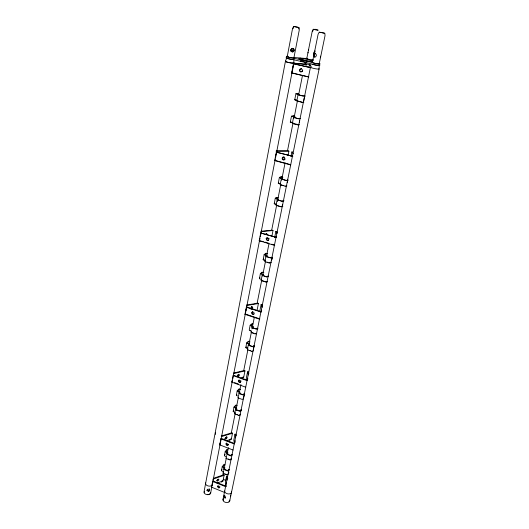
<?xml version="1.0" encoding="UTF-8"?>
<svg xmlns="http://www.w3.org/2000/svg" width="529" height="529" viewBox="0 0 529 529"><rect width="100%" height="100%" fill="white"/><g stroke="black" fill="none" stroke-linecap="round" stroke-linejoin="round"><path stroke-width="0.79" d="M239.901 389.027L238.738 389.079L237.23 391.057C237.898 391.447 240.483 391.923 238.771 392.868L239.201 393.556L242.692 394.865L243.38 394.965L244.715 394.039L244.418 395.507M237.23 390.693L236.364 395.454L238.308 396.281M282.129 176.845C275.292 176.547 285.131 180.845 287.135 180.568L288.014 180.244L286.096 180.376L282.076 179.238L282.618 178.696L279.96 177.671L281.441 176.917L282.903 177.288M293.826 62.938L293.879 59.255M236.688 405.168L235.531 405.234L234.023 407.27C234.711 407.667 237.25 408.157 235.537 409.122L234.638 413.817L239.22 415.569L240.55 414.597M234.03 406.9L233.17 411.582L235.101 412.415M281.302 178.914L280.178 184.74L285.501 186.261L286.877 185.864M298.687 27.455L294.005 26.529L298.687 27.455L298.773 28.983M278.042 197.363C271.298 197.138 280.873 201.661 282.942 201.311L283.822 200.941L282.764 200.703L281.911 201.126L277.95 199.969L278.492 199.367L275.873 198.302L277.824 197.496M227.88 449.425L226.749 449.518L225.235 451.726C225.962 452.13 228.363 452.679 226.677 453.684L227.08 454.424L230.426 455.767L231.087 455.859L232.41 454.801L231.497 454.576L230.651 455.489L227.199 453.889C228.832 453.155 227.06 451.614 225.943 451.786L226.359 450.589L227.655 449.71M277.183 199.625L276.085 205.345L281.335 206.892L282.711 206.436L281.653 206.198M225.248 451.336L224.435 455.813L226.425 456.871L226.696 455.509M224.898 464.416L223.774 464.515L222.266 466.783C223.007 467.186 225.354 467.748 223.681 468.767L224.071 469.521L227.384 470.876L228.039 470.962L229.355 469.878L228.455 469.653L227.609 470.585L224.296 469.236L224.904 468.02L222.775 466.578L224.673 464.7M222.279 466.38L221.472 470.784C222.213 471.194 224.554 471.762 222.881 472.781L223.271 473.541L226.577 474.89L227.682 474.738L227.939 474.083M230.624 494.965L230.399 496.043M266.9 253.371L265.657 253.331L264.183 254.687L266.325 255.434L266.603 255.758L265.935 256.4L268.348 257.339L271.02 258.007L272.045 257.411M265.948 256.142L264.903 261.571L269.241 263.065L271 262.576M313.3 29.201L312.242 31.211L306.78 58.58M263.138 272.25L261.908 272.223L260.427 273.678C260.982 274.035 263.911 274.412 262.166 275.179L266.444 276.965L268.534 276.436L267.522 276.204L266.662 276.786L262.887 275.563L263.455 274.763L260.976 273.579L262.47 272.409L263.852 272.799M262.166 275.179L261.141 280.515L266.147 282.149L267.509 281.488L266.285 281.388M250.872 331.987L251.335 332.615L254.978 333.878L256.162 333.825L256.704 333.217M249.397 341.298L248.207 341.324L246.712 343.09C247.327 343.473 250.065 343.903 248.326 344.789L248.782 345.43L252.393 346.707L253.57 346.64L254.118 346.012M248.326 344.789L247.367 349.781L252.154 351.487L253.503 350.654M226.505 483.797L226.604 482.884M235.537 409.122L235.96 409.83L239.419 411.145L240.093 411.245L241.429 410.279L240.49 410.048L239.644 410.888L236.185 409.572L236.78 408.467L234.545 407.099L236.046 405.426L237.316 405.829M235.134 440.743L235.074 442.509M247.671 379.273L247.777 378.295M261.333 311.799L261.676 310.113M308.037 52.272L308.03 52.926M285.435 61.304L204.101 491.454A3.425 2.202 10.3 0 0 206.978 494.635A3.425 2.202 10.3 0 0 210.714 492.605M215.329 434.382L215.64 432.762M287.26 56.484L292.563 28.5L293.615 26.45M293.886 57.925L299.288 29.922L299.07 27.528M212.665 481.43L225.632 486.66L225.969 486.197L213.015 480.973L212.665 481.43L211.554 487.169L224.468 492.413M233.038 450.034L219.733 444.869L220.904 438.812L221.254 438.389L234.612 443.533L234.268 443.97L220.904 438.812M245.754 387.195L231.854 382.156L233.124 375.616L233.474 375.24L247.427 380.252L247.083 380.635L233.124 375.616M244.973 314.325L245.324 314.008L259.851 318.861L259.514 319.192L244.973 314.325L246.342 307.237L246.699 306.919L261.293 311.76M274.789 245.112L274.452 245.37L259.203 240.721L260.698 233.011L276.35 237.389L260.698 233.011M276.33 152.16L292.762 156.339L276.33 152.16L274.703 160.571L290.725 164.942M308.519 76.989L291.638 72.969L293.423 63.758L310.715 67.679L293.423 63.758M210.575 493.458L211.779 487.242M233.263 376.225L245.661 312.15M245.978 310.53L259.474 240.774M260.261 236.714L275.325 158.852M276.112 154.799L292.749 68.823M293.059 67.196L293.377 65.576M212.043 485.992L213.015 480.973M220.818 440.657L219.733 444.869M232.773 378.87L233.474 375.24M245.476 313.221L246.699 306.919M259.706 239.703L260.003 238.162M260.301 236.622L261.048 232.773M275.642 157.351L276.674 152.008M291.638 72.969L292.279 71.375M292.577 69.841L293.317 66.006M247.803 348.551L245.787 347.751L246.706 342.766M252.869 323.867L251.665 323.88L250.164 325.256L249.225 330.003L251.52 331.491M261.544 279.477L259.435 278.717L260.413 273.394M265.3 260.592L263.164 259.838L264.163 254.423M276.449 204.544L274.234 203.83L275.285 198.13M280.714 184.132L278.287 183.312L279.358 177.499M292.868 123.059L290.295 122.153L291.479 116.182L294.263 115.871M297.139 100.543L294.719 99.783L295.929 93.673L298.713 93.494M302.727 61.642L303.024 60.154L303.415 60.101M298.958 124.527L299.269 124.705L297.887 124.917L292.358 123.482L293.542 117.332L294.197 117.187L291.479 116.182M303.811 102.249L302.429 102.395L296.835 100.986L298.039 94.717L298.693 94.612L297.953 94.294M223.76 470.255L224.243 467.854L224.765 467.788M226.967 454.153L227.239 452.791L227.768 452.725L227.364 454.768M238.592 395.738L239.326 392.068L240.021 392.24L239.425 393.311L241.145 394.039L242.917 394.621L243.77 393.807L244.715 394.039M251.897 328.912L252.366 326.532L250.164 325.256M262.417 276.032L262.708 274.591L263.283 274.591M266.199 257.061L266.49 255.586L267.072 255.593L266.682 256.512L268.573 257.167L270.511 257.716L272.118 257.154L271.37 260.837M277.249 201.542L277.712 199.188L278.307 199.215M281.507 180.124L281.825 178.518L282.426 178.557M293.76 118.569L294.058 117.074C294.884 117.491 296.293 118.384 298.958 118.721L300.168 118.536M222.901 475.174L223.549 471.934M224.356 467.887L226.286 458.18M227.252 453.327L228.383 447.66M229.507 441.993L229.989 439.566M231.12 433.906L235.147 413.671M236.278 408.011L238.367 397.491M239.333 392.637L240.946 384.543M242.077 378.883L242.394 377.263M243.684 370.789L247.876 349.748M249 344.088L251.42 331.947M252.545 326.281L254.317 317.38M257.061 303.626L261.571 280.972M262.86 274.498L265.439 261.551M266.563 255.884L268.983 243.75M271.721 229.989L276.713 204.908M277.844 199.241L280.74 184.681M282.03 178.207L285.091 162.833M287.512 150.692L292.987 123.184M294.117 117.517L297.496 100.523M298.627 94.863L302.495 75.442M236.205 410.405L236.635 408.249L236.093 408.302M252.611 328.099L252.928 326.512L250.706 325.447L252.644 324.079M216.923 483.103L222.96 480.987L224.098 475.313L223.602 474.824L213.769 478.216M225.936 440.875L231.312 439.209L232.509 433.231L231.993 432.762L221.215 436.035M241.317 377.924L243.677 377.342L244.967 370.889L244.424 370.459L233.368 373.11M257.034 310.51L258.43 303.534L257.854 303.137L246.514 305.068M271.966 235.828L273.024 230.525L272.409 230.175L260.724 231.252M287.994 155.625L288.9 151.122L288.239 150.825L276.25 150.877M305.769 66.7L306.225 64.445L305.517 64.221L293.218 63.05M227.754 478.6L227.344 476.318L226.518 476.272L225.374 481.945L226.167 486.554M236.185 435.803L235.855 434.23L235.002 434.177L233.798 440.161L234.44 443.335M248.875 373.461L248.451 371.887L247.572 371.814L246.269 378.268L246.686 379.862M259.746 311.409L261.154 304.426L262.067 304.519L262.615 306.053M274.657 237.442L275.88 231.378L276.826 231.49L277.54 232.932M290.983 156.425L291.896 151.922L292.874 152.068M308.923 67.441L309.372 65.186L310.397 65.358M222.98 499.502L310.463 67.236M243.743 397.378L244.041 395.917M253.417 349.576L254.204 345.688L254.575 345.675M282.744 204.637L282.426 206.211L282.823 206.224M287.234 182.439L287.564 180.832M299.407 122.278L299.712 120.784M303.653 101.323L304.426 97.488M228.541 473.885L228.865 472.278M271.939 259.62L272.237 258.145M312.408 62.389L318.121 34.2L319.225 32.137M229.718 500.989L319.113 68.995L319.232 63.771L325.044 35.602L324.839 33.267M221.763 480.98L221.578 482.137L222.101 481.436M308.433 50.301L308.724 49.455M225.056 454.464L224.448 455.416M224.468 495.323L224.375 497.115L225.162 497.921M320.356 57.106L320.64 56.153M260.01 277.804L259.415 278.433M276.27 237.567L276.528 236.794M263.733 258.979L263.144 259.574M314.715 52.47L315.053 51.558M274.782 203.136L274.201 203.605M285.415 61.285L286.731 57.853M293.04 28.599L294.005 26.529M312.712 31.304C312.811 26.285 324.31 32.712 313.684 29.274M251.692 308.394L252.022 306.708L251.368 306.483M295.903 99.717L295.347 99.941L296.967 100.358M218.365 479.287L217.214 480.59L216.586 480.544M270.101 262.463L269.466 262.893M294.098 50.348L293.43 51.564L292.2 51.915M225.268 497.921L225.202 496.182L224.124 495.448L224.289 497.829L225.605 497.796M300.498 68.962L299.864 69.967L300.062 71.177L300.988 71.878M302.092 71.66L302.733 70.648M207.401 489.186L207.236 490.542L208.3 491.289L209.808 490.092L209.339 489.219L208.71 489.133L207.156 489.966M267.178 237.733L266.616 238.546L266.814 239.584L267.654 240.245L268.646 240.14M252.564 311.746L252.035 312.474L252.227 313.446L253.034 314.094L253.98 314.034M239.101 379.928L238.599 380.589L238.791 381.502L240.464 382.11M226.657 442.952L225.837 443.983L226.762 445.451L227.622 445.458L228.449 444.426M221.486 470.38L222.008 469.732M220.004 486.898L219.204 487.923L218.371 487.89L217.459 486.475L217.922 485.913L218.755 485.939L219.661 487.361M233.177 411.212L233.699 410.623M297.946 124.513L292.993 123.495M236.364 395.09L236.886 394.522M231.854 382.156L232.489 380.325L212.228 484.914A3.445 2.182 10.3 0 1 210.568 486.032L209.286 486.144A3.445 2.182 10.3 0 1 205.715 482.904M245.787 347.414L246.309 346.912M226.399 457.327L225.817 458.167L226.26 458.517L229.606 459.866L230.26 459.952L231.583 458.888M234.678 413.447L235.213 413.043M315.066 50.896L313.73 52.583L314.365 54.375M238.427 396.889L237.852 397.636L238.321 397.973L241.806 399.283L242.956 399.183L243.505 398.469M259.203 240.721L263.363 241.627M247.4 349.457L247.942 349.107M314.636 51.187L313.915 54.269L313.406 53.746M251.473 309.273L252.736 307.904L252.597 307.111L251.943 306.886L251.143 307.362L250.812 309.055M265.518 234.076L266.338 233.62L267.013 233.93L267.138 234.816M278.254 183.1L278.77 182.829M261.161 280.238L261.703 279.96M264.923 261.306L265.472 261.048M315.562 53.548L314.861 53.819L314.484 55.036L314.319 56.378L314.834 57.132M276.092 205.126L276.641 204.935M212.751 479.234L224.098 475.313M291.426 122.146L290.917 122.318L292.993 122.88M290.295 122.153L290.811 121.987M280.185 184.535L280.734 184.37M221.724 436.504L232.509 433.231M294.719 99.783L295.228 99.65M233.911 373.553L244.967 370.889M292.973 48.41L291.644 48.688L290.857 49.832L291.162 51.214M291.029 51.062L292.352 50.784L293.132 49.66L292.828 48.284M294.058 49.376L292.881 48.344L291.545 48.622L290.752 49.752C290.282 52.08 292.947 51.082 293.238 49.733L292.927 48.351M301.609 68.737L300.168 69.015L299.526 70.026L299.731 71.236L300.657 71.937L301.761 71.719L302.403 70.707L302.204 69.497L301.279 68.796M229.831 459.582L230.201 459.516M247.089 305.471L258.43 303.534M292.352 123.33L292.907 123.237M238.771 415.219L239.154 415.159M284.146 156.954L283.094 157.113L282.499 158.019L282.698 159.136L283.577 159.818L284.622 159.659M230.988 458.583L231.365 458.537M229.143 469.521L229.493 469.474M296.822 100.86L297.371 100.794M298.019 100.96L297.47 101.019L302.284 102.229M232.191 454.451L232.542 454.411M251.678 351.157L252.075 351.117M266.074 238.652L269.182 238.334M239.941 414.3L240.325 414.267M261.339 231.609L273.024 230.525M255.203 333.667L255.6 333.627M243.208 398.145L243.591 398.112M241.198 409.949L241.555 409.915M266.054 281.831L261.875 280.621M254.204 345.688L252.617 346.482L249.007 345.206L249.595 344.24L247.241 342.957L248.742 341.509L250.065 341.913M248.875 344.068L249.437 344.042M300.122 118.675L298.31 118.76L293.542 117.332M282.612 159.13L284.999 159.097M282.466 159.441L284.853 159.408M276.105 151.182L288.9 151.122M268.269 276.171L268.653 276.171M270.663 262.311L271.073 262.311M280.806 206.627L281.223 206.634M226.313 443.381L227.913 444.003L228.105 444.863M227.973 445.028L227.113 445.021L226.181 443.553M284.959 186.01L285.382 186.016M219.548 487.46L218.715 487.427L217.809 486.012M283.537 200.716L283.934 200.736M287.723 180.032L288.12 180.058M312.923 60.094L311.726 60.075L312.784 60.842M293.099 63.196L306.225 64.445M305.147 96.007L300.961 95.531L295.929 93.673M298.548 94.512L299.169 94.585M294.415 57.535L305.974 58.481A4.278 0.436 11.3 0 1 307.256 58.316M224.825 438.448L226.214 438.019L226.498 436.577M298.501 93.547L296.829 93.944M207.031 490.211L208.188 490.416M283.57 185.613L280.959 184.866M278.809 206.092L279.431 206.224M268.143 262.47L267.046 262.126M253.358 333.098L253.94 333.224M250.429 350.714L249.397 350.343M237.574 414.756L236.582 414.379M228.131 458.993L228.667 459.119M237.038 376.073L238.46 375.722L238.764 374.168M280.39 183.728L278.849 183.272M275.04 203.949L276.31 204.247M291.982 72.909L308.843 76.923M263.945 259.944L265.181 260.242M249.986 330.407L251.169 330.711M246.534 347.831L247.704 348.128M275.814 160.618L290.295 164.565M295.083 116.241L293.569 115.884L292.101 116.34L294.673 117.14M278.3 205.893L276.7 205.305M264.89 242.097L268.692 243.254M271.741 244.18L274.029 244.881M300.188 58.137L301.014 58.402L300.723 59.87A6.857 0.721 11.3 0 1 307.256 61.007M246.342 307.237L260.956 312.084M252.895 332.86L251.434 332.179M234.526 382.612L238.381 384.014M267.621 253.9L266.226 253.51L264.731 254.601L267.072 255.593M225.652 474.136L226.802 474.606M240.536 389.681L239.253 389.278L237.752 390.891L239.868 392.029M223.251 471.134L223.628 471.319M304.737 95.954L305.054 96.113L302.872 96.086L298.039 94.717M224.706 473.746L225.123 474.017M293.846 48.999L294.21 50.42L293.529 51.637L292.292 51.981L291.155 51.207M309.372 65.186L311.29 66.548M243.135 376.899L243.677 377.342M209.299 488.941L209.762 489.761L208.942 490.806L208.261 491.005L207.203 490.271M230.803 438.739L231.312 439.209M222.471 480.497L222.96 480.987M291.896 151.922L293.304 153.807M275.88 231.378L276.945 233.54M261.154 304.426L262.239 307.501M247.572 371.814L248.412 374.962M240.774 380.536L240.966 381.442L240.113 382.487L239.214 382.513L238.248 380.973L238.751 380.311L239.657 380.285L240.622 381.826M235.002 434.177L235.656 437.324M226.518 476.272L227.186 480.087M266.398 233.573L266.53 234.459M231.451 491.527A3.472 2.215 11.8 0 1 228.297 493.934A3.472 2.215 11.8 0 1 224.746 490.919M229.652 500.097A3.452 2.235 11.9 0 1 227.794 502.477A3.452 2.235 11.9 0 1 223.595 501.261L223.033 500.388A3.452 2.235 11.9 0 1 223.436 498.728M229.295 500.897A3.022 1.957 11.9 0 1 228.905 501.578M223.443 500.374A3.022 1.957 11.9 0 1 223.397 499.594M286.249 57.76A4.377 0.463 11.2 0 0 287.902 58.626A4.377 0.463 11.2 0 0 293.132 59.612L311.29 63.844A4.417 0.469 11.4 0 0 316.481 65.239A4.417 0.469 11.4 0 0 319.734 65.312M306.628 62.303A6.857 0.721 11.3 0 1 300.181 60.802M292.722 59.479A3.743 0.397 11.2 0 1 288.252 58.64A3.743 0.397 11.2 0 1 286.837 57.899M287.776 56.325A4.377 0.456 11.2 0 0 287.346 56.894A4.377 0.456 11.2 0 0 293.423 58.124L311.594 62.349A4.417 0.463 11.4 0 0 316.785 63.738A4.417 0.463 11.4 0 0 320.045 63.817M294.19 57.846A3.749 0.39 11.2 0 1 291.915 57.846A3.749 0.39 11.2 0 1 287.439 56.808A3.749 0.39 11.2 0 1 288.179 56.451M313.505 59.995A3.663 0.37 11.3 0 1 308.996 59.347A3.663 0.37 11.3 0 1 306.655 58.408M319.06 65.404A3.776 0.403 11.4 0 1 316.342 65.14A3.776 0.403 11.4 0 1 312.791 64.313M318.531 63.348A3.782 0.397 11.4 0 1 318.782 63.916A3.782 0.397 11.4 0 1 314.127 63.103A3.782 0.397 11.4 0 1 312.282 62.257M311.032 64.888A4.278 0.463 11.3 0 1 304.909 63.301M305.101 63.156A4.278 0.463 11.3 0 1 305.894 63.156M318.842 68.75A4.417 0.489 11.4 0 1 314.623 68.585A4.417 0.489 11.4 0 1 310.86 67.13M210.172 493.332A3.002 1.931 10.3 0 1 209.623 493.947M208.717 494.331A3.002 1.931 10.3 0 1 207.606 494.43M204.373 492.32A3.002 1.931 10.3 0 1 204.498 491.573M207.07 490.489A3.002 1.931 10.3 0 1 209.233 491.163M225.704 480.18A3.386 2.103 11.5 0 1 223.35 479.234M253.093 326.71L252.512 327.63L254.317 328.33L256.162 328.899L257.015 328.205L258 328.436L256.651 329.217L251.791 327.537L252.366 326.532L253.093 326.71M314.061 54.99L313.935 56.339L314.471 57.099L315.582 56.848L316.395 55.704L316.104 54.302L315.205 53.508L314.451 53.799L314.061 54.99M237.885 374.955L237.435 375.802L237.581 376.509L238.229 376.661L239.445 375.312L239.306 374.605L237.885 374.955M225.625 437.476L225.195 438.29L225.341 438.918L225.976 439.004L227.153 437.681L227.007 437.053L225.625 437.476M217.346 479.671L217.075 481.04L217.703 481.086L218.854 479.783L218.708 479.195L218.087 479.148L217.346 479.671M282.757 157.272L282.155 158.178L282.354 159.295L283.24 159.976L284.285 159.824L284.886 158.918L284.688 157.794L283.802 157.113L282.757 157.272M266.834 237.977L266.272 238.791L266.464 239.835L267.31 240.497L268.302 240.391L268.871 239.577L268.672 238.533L267.826 237.871L266.834 237.977M252.221 312.064L251.685 312.798L251.883 313.77L252.683 314.418L253.629 314.352L254.165 313.624L253.973 312.646L253.166 312.004L252.221 312.064M324.442 33.188L319.622 32.216L324.442 33.188M292.458 63.143A4.377 0.483 11.2 0 0 293.205 62.653A4.377 0.483 11.2 0 1 292.405 63.123A4.377 0.483 11.2 0 1 286.784 62.038A4.377 0.483 11.2 0 1 286.09 61.258A4.377 0.483 11.2 0 0 286.738 62.012A4.377 0.483 11.2 0 0 292.405 63.123M300.538 59.334A6.864 0.708 11.3 0 0 311.918 61.311A6.864 0.708 11.3 0 0 304.03 58.831A6.864 0.708 11.3 0 0 300.538 59.334"/></g></svg>
